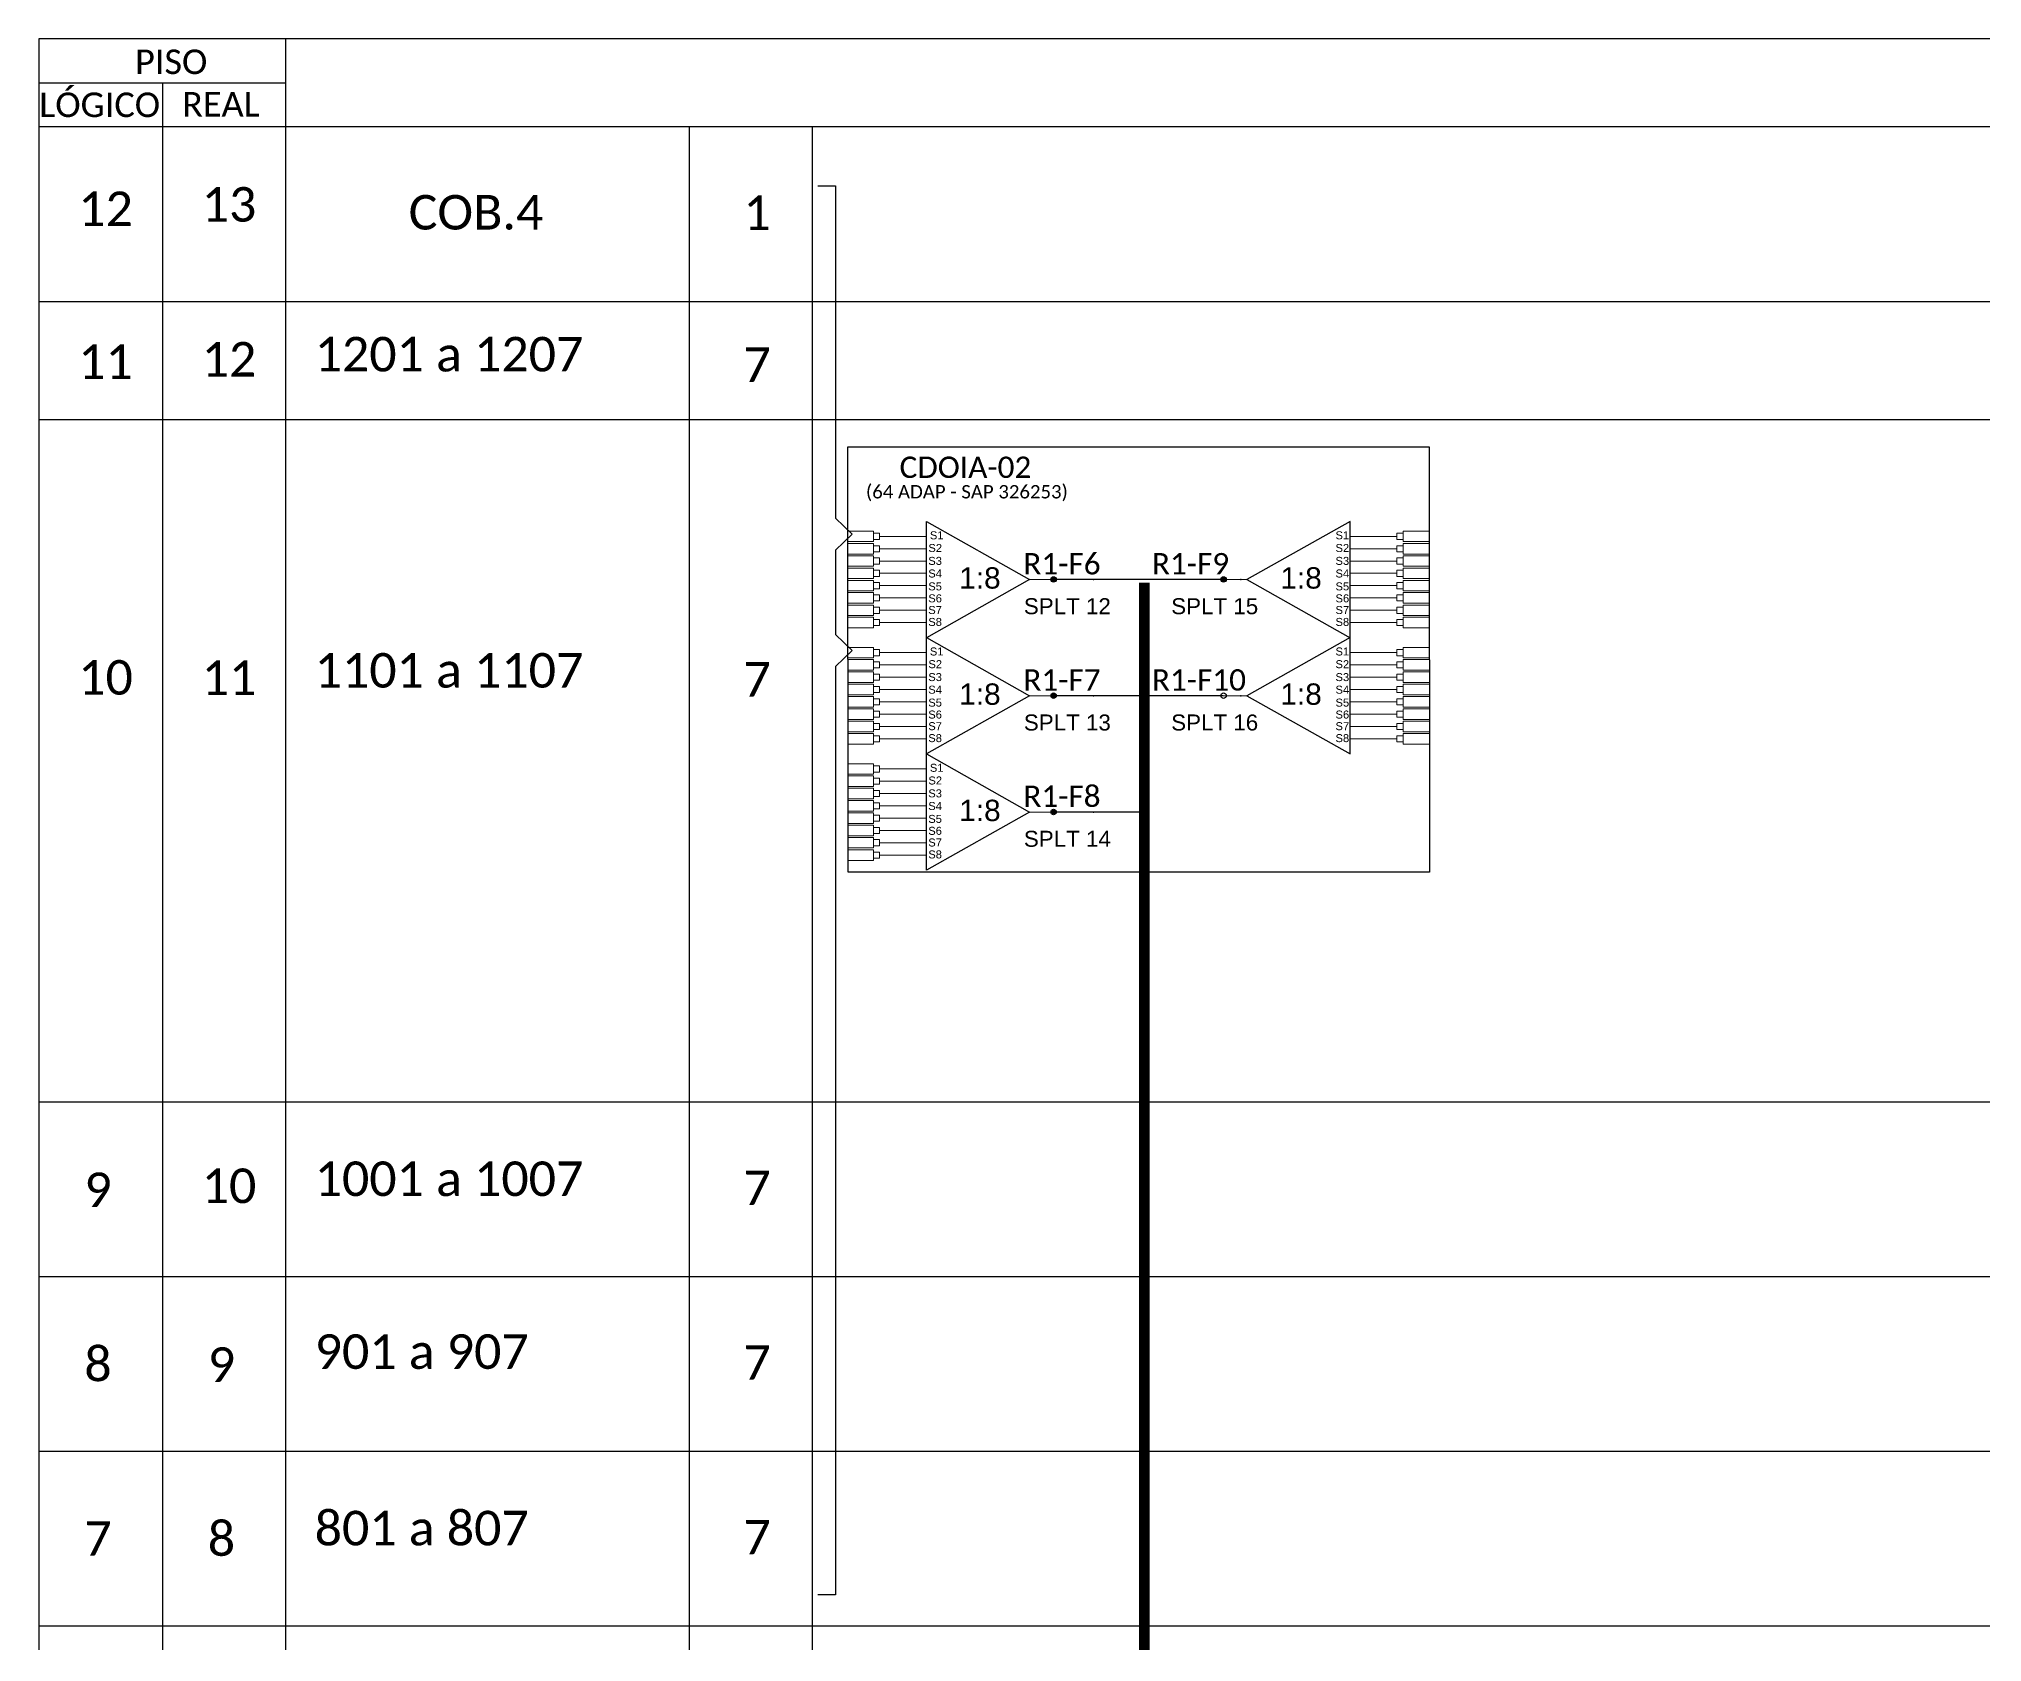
# Model space of a CAD drawing. Header units: metres. Extents: x -1286 to 459, y -500 to 94.
# Drawn here: x 66.3 to 248.4, y -160.3 to -10 of the extents above; entities that cross this region are included whole.
import ezdxf
from ezdxf.enums import TextEntityAlignment as Align

# ---------------------------------------------------------------- set-up
doc = ezdxf.new("R2010")
doc.units = ezdxf.units.M
doc.styles.add('ARIAL', font='arial.ttf')
doc.styles.add('WMF-Calibri0', font='calibri.ttf')

# ---------------------------------------------------------------- blocks, each defined once
blk = doc.blocks.new('SPLT_1-8_SC-APC')
at = {"color": 1}
blk.add_lwpolyline([(-7.37, -2.1), (-17.04, -7.55), (-7.37, -13), (-7.37, -2.1)], dxfattribs=at)
at = {"color": 3, "lineweight": 0}
for points in [[(-2.99, -3.51), (-7.37, -3.51)], [(-2.41, -3.02), (-2.41, -4)], [(-2.41, -3.02), (0, -3.02)], [(-7.37, -4.66), (-2.99, -4.66)], [(-2.41, -4), (0, -4)], [(-2.41, -4.17), (-2.41, -5.16)], [(-2.41, -4.17), (0, -4.17)], [(-2.41, -5.16), (0, -5.16)], [(-2.41, -5.32), (-2.41, -6.31)], [(-2.41, -5.32), (0, -5.32)], [(-7.37, -5.82), (-2.99, -5.82)], [(-7.37, -6.97), (-2.99, -6.97)], [(-2.41, -6.31), (0, -6.31)], [(-2.41, -6.48), (-2.41, -7.46)], [(-2.41, -6.48), (0, -6.48)], [(-7.37, -8.12), (-2.99, -8.12)], [(-2.41, -7.46), (0, -7.46)], [(-2.41, -7.63), (-2.41, -8.62)], [(-2.41, -7.63), (0, -7.63)], [(-2.41, -8.62), (0, -8.62)], [(-2.41, -8.78), (-2.41, -9.77)], [(-2.41, -8.78), (0, -8.78)], [(-7.37, -9.28), (-2.99, -9.28)], [(-7.37, -10.43), (-2.99, -10.43)], [(-2.41, -9.77), (0, -9.77)], [(-2.41, -9.94), (-2.41, -10.92)], [(-2.41, -9.94), (0, -9.94)], [(-2.41, -10.92), (0, -10.92)], [(-7.37, -11.58), (-2.99, -11.58)], [(-2.41, -11.09), (-2.41, -12.08)], [(-2.41, -11.09), (0, -11.09)], [(-2.41, -12.08), (0, -12.08)]]:
    blk.add_lwpolyline(points, dxfattribs=at)
for points in [[(-2.99, -3.22), (-2.41, -3.22), (-2.41, -3.8), (-2.99, -3.8)], [(-2.99, -4.38), (-2.41, -4.38), (-2.41, -4.95), (-2.99, -4.95)], [(-2.99, -5.53), (-2.41, -5.53), (-2.41, -6.1), (-2.99, -6.1)], [(-2.99, -6.68), (-2.41, -6.68), (-2.41, -7.26), (-2.99, -7.26)], [(-2.99, -7.84), (-2.41, -7.84), (-2.41, -8.41), (-2.99, -8.41)], [(-2.99, -8.99), (-2.41, -8.99), (-2.41, -9.56), (-2.99, -9.56)], [(-2.99, -10.14), (-2.41, -10.14), (-2.41, -10.72), (-2.99, -10.72)], [(-2.99, -11.3), (-2.41, -11.3), (-2.41, -11.87), (-2.99, -11.87)]]:
    blk.add_lwpolyline(points, close=True, dxfattribs=at)
at = {"color": 1, "lineweight": 0}
blk.add_lwpolyline([(-17.04, -7.55), (-19.26, -7.55)], dxfattribs=at)
at = {"color": 1, "style": 'ARIAL'}
for s, height, p in [('S1', 0.75, (-8.74, -3.78)), ('S2', 0.75, (-8.74, -4.97)), ('S3', 0.75, (-8.74, -6.18)), ('1:8', 2, (-13.91, -8.4)), ('S4', 0.75, (-8.74, -7.36)), ('S5', 0.75, (-8.74, -8.57)), ('S6', 0.75, (-8.74, -9.69)), ('S7', 0.75, (-8.74, -10.78)), ('S8', 0.75, (-8.74, -11.9))]:
    blk.add_text(s, height=height, dxfattribs=at).set_placement(p)
blk = doc.blocks.new('SPLITTER_')
blk.add_point((0, 0))
at = {"style": 'ARIAL', "flags": 4}
blk.add_attdef('SPLT', (0, -3.26), '', height=1.5, dxfattribs=at)
blk = doc.blocks.new('SPLT_1-8_SC-APC_ESQ')
at = {"color": 3, "lineweight": 0}
for points in [[(2.41, -3.02), (0, -3.02)], [(2.41, -3.02), (2.41, -4)], [(2.99, -3.51), (7.37, -3.51)], [(2.41, -4), (0, -4)], [(2.41, -4.17), (0, -4.17)], [(2.41, -5.16), (0, -5.16)], [(2.41, -5.32), (0, -5.32)], [(2.41, -4.17), (2.41, -5.16)], [(2.41, -5.32), (2.41, -6.31)], [(7.37, -4.66), (2.99, -4.66)], [(2.41, -6.31), (0, -6.31)], [(2.41, -6.48), (0, -6.48)], [(2.41, -6.48), (2.41, -7.46)], [(7.37, -5.82), (2.99, -5.82)], [(7.37, -6.97), (2.99, -6.97)], [(2.41, -7.46), (0, -7.46)], [(2.41, -7.63), (0, -7.63)], [(2.41, -8.62), (0, -8.62)], [(2.41, -8.78), (0, -8.78)], [(2.41, -7.63), (2.41, -8.62)], [(2.41, -8.78), (2.41, -9.77)], [(7.37, -8.12), (2.99, -8.12)], [(2.41, -9.77), (0, -9.77)], [(2.41, -9.94), (0, -9.94)], [(2.41, -10.92), (0, -10.92)], [(2.41, -9.94), (2.41, -10.92)], [(7.37, -9.28), (2.99, -9.28)], [(7.37, -10.43), (2.99, -10.43)], [(2.41, -11.09), (0, -11.09)], [(2.41, -12.08), (0, -12.08)], [(2.41, -11.09), (2.41, -12.08)], [(7.37, -11.58), (2.99, -11.58)]]:
    blk.add_lwpolyline(points, dxfattribs=at)
for points in [[(2.99, -3.22), (2.41, -3.22), (2.41, -3.8), (2.99, -3.8)], [(2.99, -4.38), (2.41, -4.38), (2.41, -4.95), (2.99, -4.95)], [(2.99, -5.53), (2.41, -5.53), (2.41, -6.1), (2.99, -6.1)], [(2.99, -6.68), (2.41, -6.68), (2.41, -7.26), (2.99, -7.26)], [(2.99, -7.84), (2.41, -7.84), (2.41, -8.41), (2.99, -8.41)], [(2.99, -8.99), (2.41, -8.99), (2.41, -9.56), (2.99, -9.56)], [(2.99, -10.14), (2.41, -10.14), (2.41, -10.72), (2.99, -10.72)], [(2.99, -11.3), (2.41, -11.3), (2.41, -11.87), (2.99, -11.87)]]:
    blk.add_lwpolyline(points, close=True, dxfattribs=at)
at = {"color": 1}
blk.add_lwpolyline([(7.37, -2.1), (17.04, -7.55), (7.37, -13), (7.37, -2.1)], dxfattribs=at)
at = {"color": 1, "lineweight": 0}
blk.add_lwpolyline([(17.04, -7.55), (19.26, -7.55)], dxfattribs=at)
at = {"color": 1, "style": 'ARIAL'}
for s, height, p in [('S1', 0.75, (7.7, -3.78)), ('S3', 0.75, (7.55, -6.18)), ('S2', 0.75, (7.56, -4.97)), ('S4', 0.75, (7.55, -7.36)), ('1:8', 2, (10.45, -8.4)), ('S5', 0.75, (7.55, -8.57)), ('S6', 0.75, (7.55, -9.69)), ('S7', 0.75, (7.55, -10.78)), ('S8', 0.75, (7.55, -11.9))]:
    blk.add_text(s, height=height, dxfattribs=at).set_placement(p)

msp = doc.modelspace()

# ---------------------------------------------------------------- hatches: boundary and pattern name
h = msp.add_hatch(color=3)
h.dxf.hatch_style = 1
edge = h.paths.add_edge_path()
edge.add_arc((161.4, -60.67), 0.256, 0, 360)
h = msp.add_hatch(color=3)
h.dxf.hatch_style = 1
edge = h.paths.add_edge_path()
edge.add_arc((177.34, -60.67), 0.256, 0, 360)
h = msp.add_hatch(color=3)
h.dxf.hatch_style = 1
edge = h.paths.add_edge_path()
edge.add_arc((161.4, -71.57), 0.256, 0, 360)
h = msp.add_hatch(color=3)
h.dxf.hatch_style = 1
edge = h.paths.add_edge_path()
edge.add_arc((161.4, -82.47), 0.256, 0, 360)

# ---------------------------------------------------------------- linework, layer by layer
at = {"color": 0}
for points in [[(413.67, -10.01), (66.3, -10.01)], [(66.3, -14.12), (89.44, -14.12)], [(66.3, -18.23), (413.67, -18.23)]]:
    msp.add_lwpolyline(points, dxfattribs=at)
for points in [[(66.3, -10.01), (66.3, -18.23)], [(89.44, -18.23), (89.44, -10.01)], [(77.87, -14.12), (77.87, -18.23)], [(66.3, -18.23), (413.67, -18.23)], [(66.3, -18.23), (66.3, -232.32)], [(66.3, -18.23), (413.67, -18.23)], [(66.3, -18.23), (413.67, -18.23)], [(77.87, -18.23), (77.87, -232.32)], [(89.44, -232.32), (89.44, -18.23)], [(127.25, -18.23), (127.25, -232.32)], [(138.82, -232.32), (138.82, -18.23)], [(66.3, -34.61), (413.67, -34.61)], [(66.3, -45.69), (413.67, -45.69)], [(66.3, -109.62), (413.67, -109.62)], [(66.3, -125.99), (413.67, -125.99)], [(66.3, -142.36), (413.67, -142.36)], [(66.3, -158.73), (413.67, -158.73)]]:
    msp.add_lwpolyline(points)
at = {"color": 3}
msp.add_lwpolyline([(139.31, -23.79), (140.96, -23.79), (140.97, -54.92), (142.54, -56.43), (140.97, -57.94), (140.97, -65.82), (142.54, -67.32), (140.97, -68.83), (140.97, -155.83), (139.32, -155.83)], dxfattribs=at)
at = {"color": 1}
msp.add_lwpolyline([(142.11, -48.23), (196.6, -48.23), (196.63, -88.11), (142.14, -88.11)], close=True, dxfattribs=at)
at = {"color": 5}
for points in [[(177.31, -60.67), (161.66, -60.67)], [(177.31, -71.57), (161.66, -71.57)], [(169.91, -82.47), (161.66, -82.47)]]:
    msp.add_lwpolyline(points, dxfattribs=at)
at = {"color": 5, "const_width": 1}
msp.add_lwpolyline([(169.91, -60.96), (169.91, -244.21), (208.38, -244.21), (208.38, -341.59), (241.55, -341.63), (241.55, -367.11)], dxfattribs=at)
at = {"color": 3}
for centre in [(161.4, -60.67), (177.34, -60.67), (161.4, -71.57), (177.34, -71.57), (161.4, -82.47)]:
    msp.add_circle(centre, 0.256, dxfattribs=at)

# ---------------------------------------------------------------- block references
for p in [(142.11, -53.13), (142.11, -64.02), (142.11, -74.92)]:
    msp.add_blockref('SPLT_1-8_SC-APC_ESQ', p)
for p in [(196.57, -53.13), (196.57, -64.02)]:
    msp.add_blockref('SPLT_1-8_SC-APC', p, dxfattribs=at)
ref = msp.add_blockref('SPLITTER_', (165.15, -60.67), dxfattribs=dict(xscale=-1))
ref.add_attrib('SPLT', 'SPLT 12', (158.62, -63.93), dxfattribs={"height": 1.5, "style": 'ARIAL'})
ref = msp.add_blockref('SPLITTER_', (178.96, -60.67), dxfattribs=dict(xscale=-1))
ref.add_attrib('SPLT', 'SPLT 15', (172.43, -63.93), dxfattribs={"height": 1.5, "style": 'ARIAL'})
ref = msp.add_blockref('SPLITTER_', (165.15, -71.57), dxfattribs=dict(xscale=-1))
ref.add_attrib('SPLT', 'SPLT 13', (158.62, -74.83), dxfattribs={"height": 1.5, "style": 'ARIAL'})
ref = msp.add_blockref('SPLITTER_', (178.96, -71.57), dxfattribs=dict(xscale=-1))
ref.add_attrib('SPLT', 'SPLT 16', (172.43, -74.83), dxfattribs={"height": 1.5, "style": 'ARIAL'})
ref = msp.add_blockref('SPLITTER_', (165.15, -82.47), dxfattribs=dict(xscale=-1))
ref.add_attrib('SPLT', 'SPLT 14', (158.62, -85.73), dxfattribs={"height": 1.5, "style": 'ARIAL'})

# ---------------------------------------------------------------- texts
at = {"color": 0, "style": 'WMF-Calibri0'}
for s, p in [('     PISO', (71.26, -13.31)), ('  LÓGICO', (64.71, -17.34)), ('    REAL', (76.48, -17.29))]:
    msp.add_text(s, height=2.3, dxfattribs=at).set_placement(p)
at = {"color": 7, "style": 'WMF-Calibri0'}
for s, p in [('12', (72.55, -25.94)), ('13', (84.12, -25.52)), ('11', (72.55, -40.26)), ('12', (84.12, -40.04)), ('10', (72.55, -69.85)), ('11', (84.12, -69.89)), ('10', (84.12, -117.5))]:
    msp.add_text(s, height=3.24, dxfattribs=at).set_placement(p, align=Align.MIDDLE_CENTER)
for s, p in [('COB.4', (100.96, -27.88)), ('1201 a 1207', (92.15, -41.18)), ('1101 a 1107', (92.15, -70.81)), ('1001 a 1007', (92.15, -118.46)), ('901 a 907', (92.15, -134.66)), ('801 a 807', (92.15, -151.2))]:
    msp.add_text(s, height=3.24, dxfattribs=at).set_placement(p)
at = {"color": 1, "style": 'WMF-Calibri0'}
msp.add_text('CDOIA-02', height=2, dxfattribs=at).set_placement((146.97, -51.16))
msp.add_text('(64 ADAP - SAP 326253)', height=1.25, dxfattribs=at).set_placement((153.28, -53.08), align=Align.CENTER)
at = {"color": 5, "style": 'WMF-Calibri0'}
for s, p in [('R1-F6', (158.57, -60.2)), ('R1-F9', (170.62, -60.2)), ('R1-F7', (158.57, -71.09)), ('R1-F10', (170.62, -71.09)), ('R1-F8', (158.57, -81.99))]:
    msp.add_text(s, height=2, dxfattribs=at).set_placement(p)
at = {"color": 7, "style": 'WMF-Calibri0', "flags": 4}
for tag, p in [('1', (133.62, -26.31)), ('7', (133.62, -40.55)), ('7', (133.62, -70.04)), ('9', (71.84, -117.88)), ('7', (133.62, -117.69)), ('8', (71.84, -134.19)), ('9', (83.41, -134.26)), ('7', (133.62, -134.06)), ('7', (71.84, -150.56)), ('8', (83.41, -150.56)), ('7', (133.62, -150.43))]:
    msp.add_attdef(tag, text='XX', height=3.24, dxfattribs=at).set_placement(p, align=Align.MIDDLE_CENTER)

doc.saveas('drawing.dxf')
